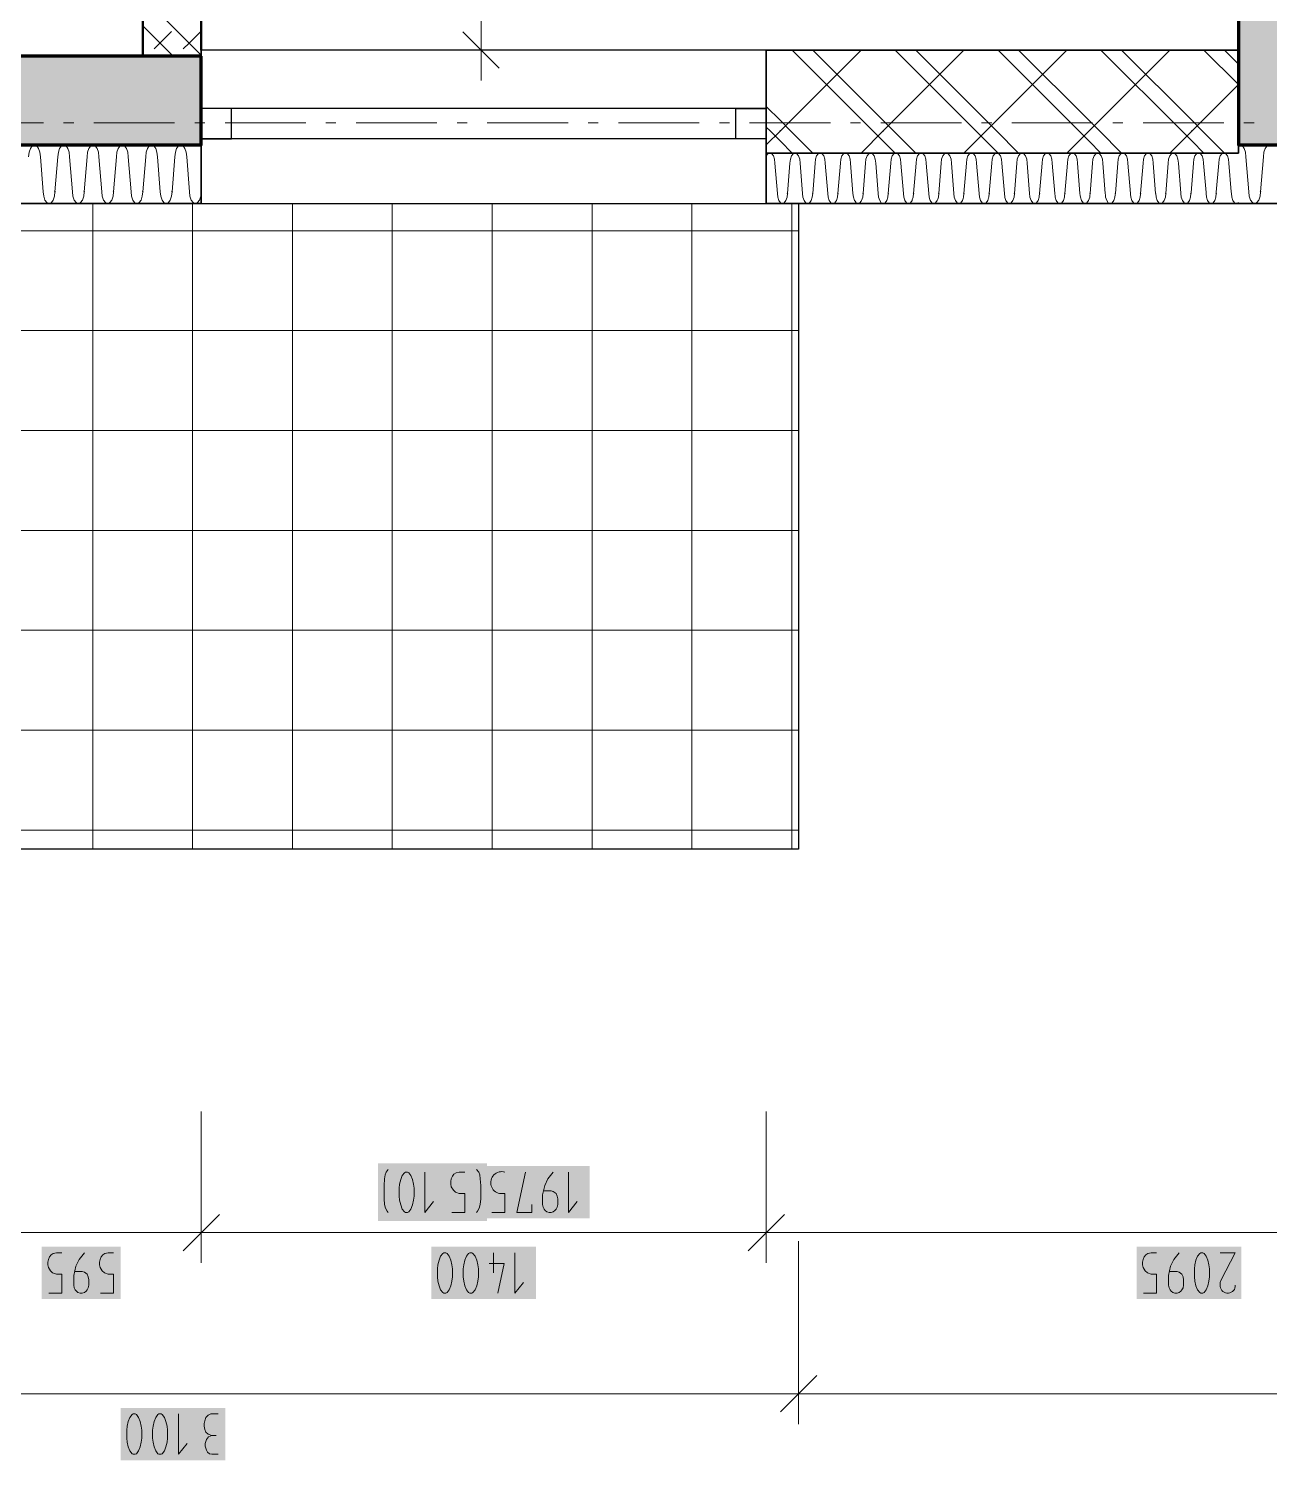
# Model space of a CAD drawing. Header units: millimetres. Extents: x 0 to 594, y 0 to 420.
# Drawn here: x 379.76 to 407.92, y 113.41 to 145.9 of the extents above; entities that cross this region are included whole.
import ezdxf

# ---------------------------------------------------------------- set-up
doc = ezdxf.new("R2010")
doc.units = ezdxf.units.MM
doc.header["$LTSCALE"] = 8
for name, color, linetype in [('PDF_Koty delkove', 7, 'Continuous'), ('PDF_Nabytek', 7, 'Continuous'), ('PDF_Obecne 0.25', 7, 'Continuous'), ('PDF_Okna', 7, 'Continuous'), ('PDF_Osy hlavni', 7, 'Continuous'), ('PDF_Pricky zdene', 7, 'Continuous'), ('PDF_Srafy', 7, 'Continuous'), ('PDF_Steny obvodove nosne', 7, 'Continuous'), ('PDF_Steny sendvic', 7, 'Continuous'), ('PDF_Zatepleni', 7, 'Continuous')]:
    doc.layers.add(name, color=color, linetype=linetype)

msp = doc.modelspace()

# ---------------------------------------------------------------- hatches: boundary and pattern name
at = {"layer": 'PDF_Steny sendvic', "transparency": 33554559}
for points in [[(404.994, 142.14), (404.988, 142.146), (405, 142.146), (405.015, 142.161), (404.994, 142.181), (404.973, 142.161), (404.988, 142.146), (405, 142.146)], [(405.566, 142.14), (405.546, 142.16), (405.587, 142.161), (405.566, 142.181), (405.546, 142.161), (405.546, 142.16), (405.587, 142.161), (405.587, 142.161)], [(406.139, 142.14), (406.118, 142.161), (406.133, 142.175), (406.145, 142.175), (406.139, 142.181), (406.133, 142.175), (406.145, 142.175), (406.159, 142.161)]]:
    msp.add_hatch(color=256, dxfattribs=at).paths.add_polyline_path(points)

# ---------------------------------------------------------------- linework, layer by layer
at = {"layer": 'PDF_Koty delkove', "lineweight": 18}
for points in [[(390.026, 145.412), (390.026, 175.631), (390.026, 186.822), (390.026, 189.328), (390.026, 190.656), (390.026, 217.812), (390.026, 220.285), (390.026, 222.575)], [(390.438, 145), (389.614, 145.824)], [(390.713, 145.412), (390.026, 145.412), (389.339, 145.412)], [(390.026, 145.412), (390.026, 144.725)], [(383.677, 119.648), (383.677, 119.676), (383.677, 119.87), (383.677, 119.898), (383.677, 119.987), (383.677, 120.016), (383.677, 121.329)], [(396.499, 118.581), (396.499, 118.906), (396.499, 118.925), (396.499, 118.956), (396.499, 118.974), (396.499, 118.992), (396.499, 119.011), (396.499, 119.021), (396.499, 119.041), (396.499, 119.091), (396.499, 119.111), (396.499, 119.124), (396.499, 119.145), (396.499, 119.185), (396.499, 119.207), (396.499, 119.348), (396.499, 119.371), (396.499, 119.439), (396.499, 119.463), (396.499, 119.516), (396.499, 119.541), (396.499, 119.716), (396.499, 119.742), (396.499, 119.822), (396.499, 119.849), (396.499, 120.034), (396.499, 120.06), (396.499, 121.329)], [(387.922, 119.039), (387.897, 119.069), (387.86, 119.131), (387.836, 119.221), (387.824, 119.344), (387.824, 119.649), (387.836, 119.802), (387.848, 119.894), (387.873, 119.955), (387.922, 120.015)], [(388.496, 119.679), (388.471, 119.786), (388.434, 119.878), (388.386, 119.939), (388.361, 119.955), (388.313, 119.955), (388.288, 119.939), (388.239, 119.878), (388.203, 119.786), (388.178, 119.679), (388.166, 119.588)], [(388.752, 119.955), (388.752, 119.039), (388.947, 119.283)], [(389.363, 119.039), (389.656, 119.039), (389.656, 119.466), (389.533, 119.466), (389.448, 119.497), (389.399, 119.543), (389.351, 119.619), (389.338, 119.679), (389.338, 119.741), (389.351, 119.802), (389.375, 119.862), (389.412, 119.908), (389.46, 119.939), (389.533, 119.955), (389.656, 119.955)], [(389.924, 120.015), (389.973, 119.955), (389.998, 119.894), (390.01, 119.802), (390.022, 119.649), (390.022, 119.344), (390.01, 119.221), (389.985, 119.131), (389.948, 119.069), (389.924, 119.039)], [(391.18, 119.221), (391.18, 119.039), (390.837, 119.039), (391.032, 119.955)], [(391.667, 119.955), (391.545, 119.802), (391.472, 119.649), (391.424, 119.436), (391.424, 119.221), (391.436, 119.161), (391.46, 119.115), (391.484, 119.085), (391.521, 119.054), (391.57, 119.039), (391.618, 119.039), (391.667, 119.054), (391.704, 119.085), (391.728, 119.115), (391.753, 119.161), (391.766, 119.221), (391.766, 119.344), (391.753, 119.405), (391.728, 119.466), (391.667, 119.512), (391.618, 119.527), (391.448, 119.527)], [(392.01, 119.955), (392.01, 119.039), (392.205, 119.283)], [(383.677, 118.581), (383.677, 118.974), (383.677, 118.994), (383.677, 119.03), (383.677, 119.049), (383.677, 119.07), (383.677, 119.09), (383.677, 119.102), (383.677, 119.123), (383.677, 119.178), (383.677, 119.201), (383.677, 119.215), (383.677, 119.238), (383.677, 119.283), (383.677, 119.306), (383.677, 119.462), (383.677, 119.489), (383.677, 119.563), (383.677, 119.59), (383.677, 119.648)], [(388.166, 119.588), (388.166, 119.405), (388.178, 119.314), (388.203, 119.207), (388.239, 119.115), (388.288, 119.054), (388.313, 119.039), (388.361, 119.039), (388.386, 119.054), (388.434, 119.115), (388.471, 119.207), (388.496, 119.314), (388.508, 119.405), (388.508, 119.588), (388.496, 119.679)], [(383.677, 119.268), (383.677, 118.581), (383.677, 117.894)], [(396.499, 119.268), (396.499, 118.581), (396.499, 117.894)], [(384.089, 118.993), (383.265, 118.169)], [(396.911, 118.993), (396.087, 118.169)], [(229.214, 118.581), (240.846, 118.581), (253.668, 118.581), (262.827, 118.581), (268.276, 118.581), (281.098, 118.581), (304.362, 118.581), (317.184, 118.581), (322.634, 118.581), (331.792, 118.581), (344.615, 118.581), (356.246, 118.581), (369.069, 118.581), (378.227, 118.581), (383.677, 118.581), (396.499, 118.581), (415.687, 118.581)], [(397.232, 114.923), (397.232, 118.389)], [(380.218, 117.207), (380.511, 117.207), (380.511, 117.634), (380.389, 117.634), (380.304, 117.665), (380.255, 117.711), (380.206, 117.787), (380.194, 117.848), (380.194, 117.909), (380.206, 117.97), (380.23, 118.031), (380.267, 118.077), (380.315, 118.108), (380.389, 118.123), (380.511, 118.123)], [(381.025, 118.123), (380.903, 117.97), (380.829, 117.817), (380.781, 117.604), (380.781, 117.39), (380.793, 117.329), (380.817, 117.283), (380.842, 117.253), (380.878, 117.222), (380.928, 117.207), (380.976, 117.207), (381.025, 117.222), (381.062, 117.253), (381.086, 117.283), (381.111, 117.329), (381.123, 117.39), (381.123, 117.512), (381.111, 117.573)], [(381.392, 117.207), (381.686, 117.207), (381.686, 117.634), (381.563, 117.634), (381.478, 117.665), (381.429, 117.711), (381.38, 117.787), (381.368, 117.848), (381.368, 117.909), (381.38, 117.97), (381.405, 118.031), (381.441, 118.077), (381.49, 118.108), (381.563, 118.123), (381.686, 118.123)], [(389.073, 117.375), (389.109, 117.283), (389.158, 117.222), (389.183, 117.207), (389.231, 117.207), (389.256, 117.222), (389.305, 117.283), (389.341, 117.375), (389.366, 117.482), (389.379, 117.573), (389.379, 117.756), (389.366, 117.848), (389.341, 117.955), (389.305, 118.046), (389.256, 118.108), (389.231, 118.123), (389.183, 118.123), (389.158, 118.108), (389.109, 118.046), (389.073, 117.955), (389.048, 117.848), (389.036, 117.756)], [(390.308, 118.123), (390.308, 117.665)], [(390.797, 118.123), (390.797, 117.207), (390.992, 117.451)], [(405.065, 117.207), (405.359, 117.207), (405.359, 117.634), (405.236, 117.634), (405.151, 117.665), (405.102, 117.711), (405.053, 117.787), (405.041, 117.848), (405.041, 117.909), (405.053, 117.97), (405.078, 118.031), (405.114, 118.077), (405.163, 118.108), (405.236, 118.123), (405.359, 118.123)], [(405.872, 118.123), (405.75, 117.97), (405.677, 117.817), (405.628, 117.604), (405.628, 117.39), (405.641, 117.329), (405.665, 117.283), (405.689, 117.253), (405.726, 117.222), (405.775, 117.207), (405.823, 117.207), (405.872, 117.222), (405.909, 117.253), (405.933, 117.283), (405.958, 117.329), (405.971, 117.39), (405.971, 117.512), (405.958, 117.573)], [(381.111, 117.573), (381.086, 117.634), (381.025, 117.68), (380.976, 117.696), (380.805, 117.696)], [(389.036, 117.756), (389.036, 117.573), (389.048, 117.482), (389.073, 117.375)], [(390.21, 117.879), (390.553, 117.879), (390.405, 117.207)], [(405.958, 117.573), (405.933, 117.634), (405.872, 117.68), (405.823, 117.696), (405.652, 117.696)], [(397.644, 115.335), (396.82, 114.511)], [(397.232, 115.61), (397.232, 114.923), (397.232, 114.236)], [(542.628, 114.923), (535.955, 114.923), (527.974, 114.923), (509.656, 114.923), (471.922, 114.923), (428.509, 114.923), (397.232, 114.923), (368.84, 114.923), (332.021, 114.923), (303.629, 114.923), (281.831, 114.923), (253.439, 114.923), (216.621, 114.923), (188.229, 114.923), (162.355, 114.923), (144.112, 114.923), (139.207, 114.923), (109.188, 114.923), (95.862, 114.923)], [(382.252, 113.626), (382.289, 113.717), (382.314, 113.824), (382.326, 113.915), (382.326, 114.098), (382.314, 114.19), (382.289, 114.297), (382.252, 114.388), (382.204, 114.45), (382.179, 114.465), (382.13, 114.465), (382.105, 114.45), (382.057, 114.388), (382.02, 114.297), (381.996, 114.19), (381.984, 114.098)], [(383.158, 114.465), (383.158, 113.549), (383.353, 113.793)], [(384.063, 114.465), (383.892, 114.465), (383.831, 114.434), (383.782, 114.388), (383.757, 114.312), (383.745, 114.251), (383.745, 114.19), (383.757, 114.114), (383.782, 114.053), (383.831, 114.007), (383.916, 113.976)], [(381.984, 114.098), (381.984, 113.915), (381.996, 113.824), (382.02, 113.717), (382.057, 113.626), (382.105, 113.564), (382.13, 113.549), (382.179, 113.549), (382.204, 113.564), (382.252, 113.626)], [(383.769, 113.732), (383.769, 113.793), (383.793, 113.885), (383.842, 113.946), (383.916, 113.976), (384.013, 113.976)], [(384.063, 113.549), (383.916, 113.549), (383.867, 113.564), (383.818, 113.595), (383.793, 113.641), (383.769, 113.732)]]:
    msp.add_lwpolyline(points, dxfattribs=at)
for points in [[(390.275, 119.039), (390.568, 119.039), (390.568, 119.466), (390.446, 119.466, -1.032699), (390.568, 119.955)], [(406.802, 118.123), (407.145, 118.123), (406.827, 117.512), (406.802, 117.451), (406.802, 117.359, 0.981615), (407.145, 117.39)]]:
    msp.add_lwpolyline(points, format="xyb", dxfattribs=at)
for points in [[(389.623, 117.756), (389.623, 117.573), (389.636, 117.482), (389.66, 117.375), (389.696, 117.283), (389.745, 117.222), (389.77, 117.207), (389.818, 117.207), (389.843, 117.222), (389.892, 117.283), (389.928, 117.375), (389.953, 117.482), (389.966, 117.573), (389.966, 117.756), (389.953, 117.848), (389.928, 117.955), (389.892, 118.046), (389.843, 118.108), (389.818, 118.123), (389.77, 118.123), (389.745, 118.108), (389.696, 118.046), (389.66, 117.955), (389.636, 117.848)], [(406.215, 117.756), (406.215, 117.573), (406.228, 117.482), (406.252, 117.375), (406.289, 117.283), (406.337, 117.222), (406.362, 117.207), (406.41, 117.207), (406.435, 117.222), (406.484, 117.283), (406.521, 117.375), (406.545, 117.482), (406.558, 117.573), (406.558, 117.756), (406.545, 117.848), (406.521, 117.955), (406.484, 118.046), (406.435, 118.108), (406.41, 118.123), (406.362, 118.123), (406.337, 118.108), (406.289, 118.046), (406.252, 117.955), (406.228, 117.848)], [(382.571, 114.098), (382.571, 113.915), (382.583, 113.824), (382.607, 113.717), (382.644, 113.626), (382.692, 113.564), (382.717, 113.549), (382.766, 113.549), (382.791, 113.564), (382.839, 113.626), (382.876, 113.717), (382.901, 113.824), (382.913, 113.915), (382.913, 114.098), (382.901, 114.19), (382.876, 114.297), (382.839, 114.388), (382.791, 114.45), (382.766, 114.465), (382.717, 114.465), (382.692, 114.45), (382.644, 114.388), (382.607, 114.297), (382.583, 114.19)]]:
    msp.add_lwpolyline(points, close=True, dxfattribs=at)
at = {"layer": 'PDF_Koty delkove', "color": 7, "lineweight": 18, "true_color": 0xffffff, "transparency": 33554559}
for points in [[(390.16, 120.153), (387.687, 120.153), (390.16, 118.841), (387.687, 118.841)], [(392.489, 120.092), (390.114, 120.092), (392.489, 118.902), (390.114, 118.902)], [(381.848, 118.261), (380.056, 118.261), (381.848, 117.07), (380.056, 117.07)], [(391.277, 118.261), (388.899, 118.261), (391.277, 117.07), (388.899, 117.07)], [(407.282, 118.261), (404.904, 118.261), (407.282, 117.07), (404.904, 117.07)], [(384.225, 114.603), (381.846, 114.603), (384.225, 113.412), (381.846, 113.412)]]:
    msp.add_solid(points, dxfattribs=at)
at = {"layer": 'PDF_Nabytek', "lineweight": 13}
for points in [[(382.349, 145.593), (382.349, 145.685)], [(382.349, 145.412), (382.349, 145.412)]]:
    msp.add_lwpolyline(points, dxfattribs=at)
at = {"layer": 'PDF_Obecne 0.25', "lineweight": 25}
msp.add_lwpolyline([(397.232, 141.932), (397.232, 127.278), (368.84, 127.278), (368.84, 141.932)], dxfattribs=at)
at = {"layer": 'PDF_Okna', "lineweight": 25}
for points in [[(396.499, 145.412), (383.677, 145.412)], [(396.499, 144.084), (383.677, 144.084)], [(396.499, 143.397), (383.677, 143.397)], [(383.677, 141.932), (396.499, 141.932)]]:
    msp.add_lwpolyline(points, dxfattribs=at)
for points in [[(383.677, 143.397), (384.364, 143.397), (384.364, 144.084), (383.677, 144.084)], [(396.499, 143.397), (395.812, 143.397), (395.812, 144.084), (396.499, 144.084)]]:
    msp.add_lwpolyline(points, close=True, dxfattribs=at)
at = {"layer": 'PDF_Osy hlavni', "lineweight": 18}
for points in [[(380.094, 143.763), (378.262, 143.763)], [(380.781, 143.763), (380.552, 143.763)], [(383.071, 143.763), (381.239, 143.763)], [(383.758, 143.763), (383.529, 143.763)], [(386.047, 143.763), (384.216, 143.763)], [(386.734, 143.763), (386.505, 143.763)], [(389.024, 143.763), (387.192, 143.763)], [(389.711, 143.763), (389.482, 143.763)], [(392, 143.763), (390.169, 143.763)], [(392.687, 143.763), (392.458, 143.763)], [(394.977, 143.763), (393.145, 143.763)], [(395.664, 143.763), (395.435, 143.763)], [(397.954, 143.763), (396.122, 143.763)], [(398.641, 143.763), (398.412, 143.763)], [(400.93, 143.763), (399.099, 143.763)], [(401.617, 143.763), (401.388, 143.763)], [(403.907, 143.763), (402.075, 143.763)], [(404.594, 143.763), (404.365, 143.763)], [(406.883, 143.763), (405.052, 143.763)], [(407.57, 143.763), (407.341, 143.763)]]:
    msp.add_lwpolyline(points, dxfattribs=at)
at = {"layer": 'PDF_Pricky zdene', "lineweight": 50}
msp.add_lwpolyline([(383.677, 145.412), (383.677, 189.328), (382.349, 189.328), (382.349, 145.412), (382.349, 145.275), (383.677, 145.275)], dxfattribs=at)
at = {"layer": 'PDF_Pricky zdene', "lineweight": 9}
for points in [[(383.677, 145.297), (383.402, 145.572), (382.738, 146.236), (382.349, 146.625)], [(383.036, 145.275), (382.349, 145.961)], [(382.605, 145.439), (383.004, 145.838)], [(383.269, 145.439), (383.402, 145.572), (383.668, 145.838)], [(382.372, 145.275), (382.349, 145.297)]]:
    msp.add_lwpolyline(points, dxfattribs=at)
at = {"layer": 'PDF_Srafy', "lineweight": 9}
for points in [[(397.079, 141.932), (397.079, 139.047), (397.079, 134.513), (392.546, 134.513), (388.013, 134.513), (383.479, 134.513), (378.946, 134.513), (374.412, 134.513), (369.879, 134.513), (368.84, 134.513)], [(394.813, 141.932), (394.813, 141.314), (394.813, 136.78), (390.279, 136.78), (385.746, 136.78), (381.213, 136.78), (376.679, 136.78), (372.146, 136.78), (368.84, 136.78)], [(392.546, 141.932), (392.546, 139.047), (388.013, 139.047), (383.479, 139.047), (378.946, 139.047), (374.412, 139.047), (369.879, 139.047), (368.84, 139.047)], [(381.213, 141.932), (381.213, 141.314), (381.213, 136.78), (381.213, 132.247), (381.213, 127.713), (381.213, 127.278)], [(383.479, 141.932), (383.479, 139.047), (383.479, 134.513), (383.479, 129.98), (383.479, 127.278)], [(385.746, 141.932), (385.746, 141.314), (385.746, 136.78), (385.746, 132.247), (385.746, 127.713), (385.746, 127.278)], [(388.013, 141.932), (388.013, 139.047), (388.013, 134.513), (388.013, 129.98), (388.013, 127.278)], [(397.232, 141.314), (394.813, 141.314), (390.279, 141.314), (390.279, 141.932)], [(390.279, 141.314), (385.746, 141.314), (381.213, 141.314), (376.679, 141.314), (372.146, 141.314), (368.84, 141.314)], [(390.279, 141.314), (390.279, 136.78), (390.279, 132.247), (390.279, 127.713), (390.279, 127.278)], [(397.232, 139.047), (397.079, 139.047), (392.546, 139.047)], [(392.546, 139.047), (392.546, 134.513), (392.546, 129.98), (392.546, 127.278)], [(397.232, 136.78), (394.813, 136.78)], [(394.813, 136.78), (394.813, 132.247), (394.813, 127.713), (394.813, 127.278)], [(397.232, 134.513), (397.079, 134.513)], [(397.079, 134.513), (397.079, 129.98), (397.079, 127.278)], [(397.232, 132.247), (394.813, 132.247), (390.279, 132.247), (385.746, 132.247), (381.213, 132.247), (376.679, 132.247), (372.146, 132.247), (368.84, 132.247)], [(397.079, 129.98), (392.546, 129.98), (388.013, 129.98), (383.479, 129.98), (378.946, 129.98), (374.412, 129.98), (369.879, 129.98), (368.84, 129.98)], [(397.232, 129.98), (397.079, 129.98)], [(397.232, 127.713), (394.813, 127.713), (390.279, 127.713), (385.746, 127.713), (381.213, 127.713), (376.679, 127.713), (372.146, 127.713), (368.84, 127.713)]]:
    msp.add_lwpolyline(points, dxfattribs=at)
at = {"layer": 'PDF_Steny obvodove nosne', "lineweight": 70}
for points in [[(409.047, 143.26), (409.047, 145.412), (409.047, 194.686), (409.047, 196.014), (409.047, 217.354), (409.047, 219.827), (409.047, 222.437), (407.215, 222.437), (407.215, 220.102), (407.215, 145.412), (407.215, 143.26)], [(383.677, 145.275), (382.349, 145.275), (378.227, 145.275), (378.227, 143.26), (383.677, 143.26)]]:
    msp.add_lwpolyline(points, close=True, dxfattribs=at)
at = {"layer": 'PDF_Steny obvodove nosne', "color": 9, "lineweight": 9, "true_color": 0xc0c0c0, "transparency": 33554559}
for points in [[(409.047, 143.26), (409.047, 222.437), (407.215, 143.26), (407.215, 222.437)], [(383.677, 145.275), (378.227, 145.275), (383.677, 143.26), (378.227, 143.26)]]:
    msp.add_solid(points, dxfattribs=at)
at = {"layer": 'PDF_Steny sendvic', "lineweight": 35}
for points in [[(383.677, 145.412), (383.677, 145.275)], [(396.499, 143.076), (396.499, 143.397), (396.499, 144.084), (396.499, 145.412)], [(396.499, 143.076), (407.215, 143.076), (407.215, 143.26), (407.215, 145.412), (407.169, 145.412), (396.499, 145.412)], [(407.215, 143.076), (396.499, 143.076)], [(396.499, 141.932), (396.499, 143.076)], [(396.499, 141.932), (407.215, 141.932)]]:
    msp.add_lwpolyline(points, dxfattribs=at)
at = {"layer": 'PDF_Steny sendvic', "lineweight": 9}
for points in [[(396.499, 143.26), (396.82, 143.58), (398.652, 145.412)], [(398.922, 143.58), (397.09, 145.412)], [(399.893, 143.076), (399.389, 143.58), (399.155, 143.814), (397.557, 145.412)], [(398.652, 143.076), (399.155, 143.58), (400.987, 145.412)], [(401.257, 143.58), (399.425, 145.412)], [(402.228, 143.076), (401.724, 143.58), (401.491, 143.814), (399.893, 145.412)], [(400.987, 143.076), (401.491, 143.58), (403.323, 145.412)], [(403.593, 143.58), (401.761, 145.412)], [(404.564, 143.076), (404.06, 143.58), (403.826, 143.814), (402.228, 145.412)], [(403.323, 143.076), (403.826, 143.58), (405.658, 145.412)], [(405.928, 143.58), (404.096, 145.412)], [(406.899, 143.076), (406.395, 143.58), (406.162, 143.814), (404.564, 145.412)], [(407.215, 144.629), (406.432, 145.412)], [(407.215, 145.096), (406.899, 145.412)], [(405.658, 143.076), (406.162, 143.58), (407.215, 144.633)], [(397.557, 143.076), (397.053, 143.58), (396.82, 143.814), (396.499, 144.134)], [(396.586, 143.58), (396.499, 143.667)], [(396.82, 143.347), (396.586, 143.58)], [(397.09, 143.076), (396.82, 143.347)], [(399.155, 143.347), (398.922, 143.58)], [(399.425, 143.076), (399.155, 143.347)], [(401.491, 143.347), (401.257, 143.58)], [(401.761, 143.076), (401.491, 143.347)], [(403.826, 143.347), (403.593, 143.58)], [(404.096, 143.076), (403.826, 143.347)], [(406.162, 143.347), (405.928, 143.58)], [(406.432, 143.076), (406.162, 143.347)], [(396.567, 143.076), (396.535, 143.06), (396.499, 143.012)], [(396.694, 142.847), (396.686, 142.936), (396.661, 143.01), (396.623, 143.06), (396.591, 143.076)], [(397.14, 143.076), (397.108, 143.06), (397.07, 143.01), (397.046, 142.936), (397.037, 142.847)], [(397.267, 142.847), (397.258, 142.936), (397.233, 143.01), (397.196, 143.06), (397.164, 143.076)], [(397.712, 143.076), (397.68, 143.06), (397.643, 143.01), (397.618, 142.936), (397.609, 142.847)], [(397.839, 142.847), (397.831, 142.936), (397.806, 143.01), (397.768, 143.06), (397.736, 143.076)], [(398.285, 143.076), (398.253, 143.06), (398.215, 143.01), (398.19, 142.936), (398.182, 142.847)], [(398.403, 142.936), (398.378, 143.01), (398.341, 143.06), (398.309, 143.076)], [(398.857, 143.076), (398.825, 143.06), (398.788, 143.01), (398.763, 142.936), (398.754, 142.847)], [(398.984, 142.847), (398.975, 142.936), (398.95, 143.01), (398.913, 143.06), (398.881, 143.076)], [(399.429, 143.076), (399.397, 143.06), (399.36, 143.01), (399.335, 142.936), (399.326, 142.847)], [(399.557, 142.847), (399.548, 142.936), (399.523, 143.01), (399.486, 143.06), (399.454, 143.076)], [(400.002, 143.076), (399.97, 143.06), (399.933, 143.01), (399.908, 142.936), (399.899, 142.847)], [(400.129, 142.847), (400.12, 142.936), (400.095, 143.01), (400.058, 143.06), (400.026, 143.076)], [(400.574, 143.076), (400.542, 143.06), (400.505, 143.01), (400.48, 142.936), (400.471, 142.847)], [(400.701, 142.847), (400.693, 142.936), (400.668, 143.01), (400.63, 143.06), (400.598, 143.076)], [(401.147, 143.076), (401.115, 143.06), (401.077, 143.01), (401.052, 142.936), (401.044, 142.847)], [(401.274, 142.847), (401.265, 142.936), (401.24, 143.01), (401.203, 143.06), (401.171, 143.076)], [(401.719, 143.076), (401.687, 143.06), (401.65, 143.01), (401.625, 142.936), (401.616, 142.847)], [(401.846, 142.847), (401.837, 142.936), (401.813, 143.01), (401.775, 143.06), (401.743, 143.076)], [(402.222, 143.01), (402.197, 142.936), (402.189, 142.847)], [(402.292, 143.076), (402.26, 143.06), (402.222, 143.01)], [(402.419, 142.847), (402.41, 142.936), (402.385, 143.01), (402.348, 143.06), (402.316, 143.076)], [(402.864, 143.076), (402.832, 143.06), (402.795, 143.01), (402.77, 142.936), (402.761, 142.847)], [(402.991, 142.847), (402.982, 142.936), (402.957, 143.01), (402.92, 143.06), (402.888, 143.076)], [(403.436, 143.076), (403.404, 143.06), (403.367, 143.01), (403.342, 142.936), (403.333, 142.847)], [(403.564, 142.847), (403.555, 142.936), (403.53, 143.01), (403.493, 143.06), (403.46, 143.076)], [(404.009, 143.076), (403.977, 143.06), (403.94, 143.01), (403.915, 142.936), (403.906, 142.847)], [(404.136, 142.847), (404.127, 142.936), (404.102, 143.01), (404.065, 143.06), (404.033, 143.076)], [(404.581, 143.076), (404.549, 143.06), (404.512, 143.01), (404.487, 142.936), (404.478, 142.847)], [(404.708, 142.847), (404.7, 142.936), (404.675, 143.01), (404.637, 143.06), (404.605, 143.076)], [(405.154, 143.076), (405.122, 143.06), (405.084, 143.01), (405.059, 142.936), (405.051, 142.847)], [(405.281, 142.847), (405.272, 142.936), (405.247, 143.01), (405.21, 143.06), (405.178, 143.076)], [(405.726, 143.076), (405.694, 143.06), (405.657, 143.01), (405.632, 142.936), (405.623, 142.847)], [(405.782, 143.06), (405.75, 143.076)], [(405.853, 142.847), (405.844, 142.936), (405.82, 143.01), (405.782, 143.06)], [(406.299, 143.076), (406.267, 143.06), (406.229, 143.01), (406.204, 142.936), (406.196, 142.847)], [(406.426, 142.847), (406.417, 142.936), (406.392, 143.01), (406.355, 143.06), (406.323, 143.076)], [(406.871, 143.076), (406.839, 143.06), (406.802, 143.01), (406.777, 142.936), (406.768, 142.847)], [(406.998, 142.847), (406.989, 142.936), (406.964, 143.01), (406.927, 143.06), (406.895, 143.076)], [(396.751, 142.161), (396.694, 142.847)], [(397.037, 142.847), (396.98, 142.161)], [(397.037, 142.847), (397.037, 142.847)], [(397.324, 142.161), (397.267, 142.847)], [(397.609, 142.847), (397.553, 142.161)], [(397.609, 142.847), (397.609, 142.847)], [(397.896, 142.161), (397.839, 142.847)], [(398.182, 142.847), (398.125, 142.161)], [(398.182, 142.847), (398.182, 142.847)], [(398.412, 142.847), (398.403, 142.936)], [(398.468, 142.161), (398.412, 142.847)], [(398.754, 142.847), (398.697, 142.161)], [(398.754, 142.847), (398.754, 142.847)], [(399.041, 142.161), (398.984, 142.847)], [(399.326, 142.847), (399.27, 142.161)], [(399.326, 142.847), (399.326, 142.847)], [(399.613, 142.161), (399.557, 142.847)], [(399.899, 142.847), (399.842, 142.161)], [(399.899, 142.847), (399.899, 142.847)], [(400.186, 142.161), (400.129, 142.847)], [(400.471, 142.847), (400.415, 142.161)], [(400.471, 142.847), (400.471, 142.847)], [(400.758, 142.161), (400.701, 142.847)], [(401.044, 142.847), (400.987, 142.161)], [(401.044, 142.847), (401.044, 142.847)], [(401.33, 142.161), (401.274, 142.847)], [(401.616, 142.847), (401.559, 142.161)], [(401.616, 142.847), (401.616, 142.847)], [(401.903, 142.161), (401.846, 142.847)], [(402.189, 142.847), (402.132, 142.161)], [(402.189, 142.847), (402.189, 142.847)], [(402.475, 142.161), (402.419, 142.847)], [(402.761, 142.847), (402.704, 142.161)], [(402.761, 142.847), (402.761, 142.847)], [(403.048, 142.161), (402.991, 142.847)], [(403.333, 142.847), (403.277, 142.161)], [(403.333, 142.847), (403.333, 142.847)], [(403.62, 142.161), (403.564, 142.847)], [(403.906, 142.847), (403.849, 142.161)], [(403.906, 142.847), (403.906, 142.847)], [(404.193, 142.161), (404.136, 142.847)], [(404.478, 142.847), (404.422, 142.161)], [(404.478, 142.847), (404.478, 142.847)], [(404.765, 142.161), (404.708, 142.847)], [(405.051, 142.847), (404.994, 142.161)], [(405.051, 142.847), (405.051, 142.847)], [(405.337, 142.161), (405.281, 142.847)], [(405.623, 142.847), (405.566, 142.161), (405.566, 142.161)], [(405.623, 142.847), (405.623, 142.847)], [(405.91, 142.161), (405.909, 142.169), (405.853, 142.847)], [(406.196, 142.847), (406.14, 142.175), (406.139, 142.161)], [(406.196, 142.847), (406.196, 142.847)], [(406.482, 142.161), (406.48, 142.184), (406.426, 142.847)], [(406.768, 142.847), (406.714, 142.19), (406.711, 142.161)], [(406.768, 142.847), (406.768, 142.847)], [(407.055, 142.161), (407.052, 142.198), (406.998, 142.847)], [(396.751, 142.161), (396.76, 142.073), (396.785, 141.999), (396.822, 141.949), (396.844, 141.94), (396.866, 141.932)], [(396.866, 141.932), (396.89, 141.941), (396.909, 141.949), (396.947, 141.999), (396.971, 142.073), (396.98, 142.161)], [(397.324, 142.161), (397.332, 142.073), (397.357, 141.999), (397.39, 141.954), (397.394, 141.949), (397.438, 141.932)], [(397.438, 141.932), (397.482, 141.949), (397.487, 141.957), (397.519, 141.999), (397.544, 142.073), (397.553, 142.161)], [(397.896, 142.161), (397.905, 142.073), (397.929, 141.999), (397.952, 141.968), (397.967, 141.949), (398.01, 141.932)], [(398.01, 141.932), (398.054, 141.949), (398.071, 141.971), (398.091, 141.999), (398.116, 142.073), (398.125, 142.161)], [(398.468, 142.161), (398.477, 142.073), (398.502, 141.999), (398.514, 141.982), (398.539, 141.949), (398.583, 141.932)], [(398.583, 141.932), (398.627, 141.949), (398.654, 141.986), (398.664, 141.999), (398.689, 142.073), (398.697, 142.161)], [(399.041, 142.161), (399.05, 142.073), (399.074, 141.999), (399.076, 141.997), (399.111, 141.949), (399.155, 141.932)], [(399.155, 141.932), (399.199, 141.949), (399.236, 141.999), (399.237, 142.001), (399.261, 142.073), (399.27, 142.161)], [(399.613, 142.161), (399.622, 142.073), (399.643, 142.011), (399.647, 141.999), (399.684, 141.949), (399.728, 141.932)], [(399.728, 141.932), (399.772, 141.949), (399.809, 141.999), (399.814, 142.015), (399.833, 142.073), (399.842, 142.161)], [(400.186, 142.161), (400.194, 142.073), (400.21, 142.025), (400.219, 141.999), (400.256, 141.949), (400.3, 141.932)], [(400.3, 141.932), (400.344, 141.949), (400.381, 141.999), (400.392, 142.03), (400.406, 142.073), (400.415, 142.161)], [(400.758, 142.161), (400.767, 142.073), (400.778, 142.04), (400.792, 141.999), (400.829, 141.949), (400.873, 141.932)], [(400.873, 141.932), (400.916, 141.949), (400.954, 141.999), (400.969, 142.044), (400.978, 142.073), (400.987, 142.161)], [(401.33, 142.161), (401.339, 142.073), (401.346, 142.054), (401.364, 141.999), (401.401, 141.949), (401.445, 141.932)], [(401.445, 141.932), (401.489, 141.949), (401.526, 141.999), (401.546, 142.059), (401.551, 142.073), (401.559, 142.161)], [(401.903, 142.161), (401.912, 142.073), (401.913, 142.068), (401.936, 141.999), (401.974, 141.949), (402.017, 141.932)], [(402.017, 141.932), (402.061, 141.949), (402.098, 141.999), (402.123, 142.073), (402.123, 142.074)], [(402.123, 142.074), (402.132, 142.161)], [(402.475, 142.161), (402.483, 142.083), (402.484, 142.073), (402.509, 141.999), (402.546, 141.949), (402.59, 141.932)], [(402.59, 141.932), (402.634, 141.949), (402.671, 141.999), (402.696, 142.073), (402.697, 142.088), (402.704, 142.161)], [(403.048, 142.161), (403.054, 142.097), (403.056, 142.073), (403.081, 141.999), (403.118, 141.949), (403.162, 141.932)], [(403.162, 141.932), (403.206, 141.949), (403.243, 141.999), (403.268, 142.073), (403.271, 142.103), (403.277, 142.161)], [(403.62, 142.161), (403.625, 142.112), (403.629, 142.073), (403.654, 141.999), (403.691, 141.949), (403.735, 141.932)], [(403.735, 141.932), (403.778, 141.949), (403.816, 141.999), (403.84, 142.073), (403.845, 142.117), (403.849, 142.161)], [(404.193, 142.161), (404.196, 142.126), (404.201, 142.073), (404.226, 141.999), (404.263, 141.949), (404.307, 141.932)], [(404.307, 141.932), (404.351, 141.949), (404.388, 141.999), (404.413, 142.073), (404.419, 142.132), (404.422, 142.161)], [(404.765, 142.161), (404.767, 142.14), (404.774, 142.073), (404.799, 141.999), (404.836, 141.949), (404.88, 141.932)], [(404.88, 141.932), (404.923, 141.949), (404.96, 141.999), (404.985, 142.073), (404.993, 142.146), (404.994, 142.161)], [(405.337, 142.161), (405.338, 142.155), (405.346, 142.073), (405.371, 141.999), (405.408, 141.949), (405.452, 141.932)], [(405.452, 141.932), (405.496, 141.949), (405.533, 141.999), (405.558, 142.073), (405.566, 142.161)], [(405.91, 142.161), (405.919, 142.073), (405.943, 141.999), (405.981, 141.949), (406.024, 141.932)], [(406.024, 141.932), (406.068, 141.949), (406.105, 141.999), (406.13, 142.073), (406.139, 142.161)], [(406.482, 142.161), (406.491, 142.073), (406.516, 141.999), (406.553, 141.949), (406.597, 141.932)], [(406.597, 141.932), (406.641, 141.949), (406.678, 141.999), (406.703, 142.073), (406.711, 142.161)], [(407.055, 142.161), (407.063, 142.073), (407.088, 141.999), (407.125, 141.949), (407.169, 141.932)], [(403.735, 141.932), (403.735, 141.932)], [(407.169, 141.932), (407.213, 141.949), (407.215, 141.952)]]:
    msp.add_lwpolyline(points, dxfattribs=at)
at = {"layer": 'PDF_Steny sendvic', "lineweight": 9, "transparency": 33554559}
for points in [[(396.82, 143.56), (396.799, 143.58), (396.84, 143.58), (396.82, 143.601)], [(399.155, 143.56), (399.135, 143.58), (399.176, 143.58), (399.155, 143.601)], [(401.491, 143.56), (401.47, 143.58), (401.511, 143.58), (401.491, 143.601)], [(403.826, 143.56), (403.806, 143.58), (403.847, 143.58), (403.826, 143.601)], [(406.162, 143.56), (406.141, 143.58), (406.182, 143.58), (406.162, 143.601)], [(396.98, 142.14), (396.959, 142.161), (397.001, 142.161), (396.98, 142.181)], [(397.553, 142.14), (397.532, 142.161), (397.573, 142.161), (397.553, 142.181)], [(398.125, 142.14), (398.104, 142.161), (398.146, 142.161), (398.125, 142.181)], [(398.697, 142.14), (398.677, 142.161), (398.718, 142.161), (398.697, 142.181)], [(399.27, 142.14), (399.249, 142.161), (399.29, 142.161), (399.27, 142.181)], [(399.842, 142.14), (399.822, 142.161), (399.863, 142.161), (399.842, 142.181)], [(400.415, 142.14), (400.394, 142.161), (400.435, 142.161), (400.415, 142.181)], [(400.987, 142.14), (400.966, 142.161), (401.008, 142.161), (400.987, 142.181)], [(401.559, 142.14), (401.539, 142.161), (401.58, 142.161), (401.559, 142.181)], [(402.132, 142.14), (402.111, 142.161), (402.152, 142.161), (402.132, 142.181)], [(402.704, 142.14), (402.684, 142.161), (402.725, 142.161), (402.704, 142.181)], [(403.277, 142.14), (403.256, 142.161), (403.297, 142.161), (403.277, 142.181)], [(403.849, 142.14), (403.829, 142.161), (403.87, 142.161), (403.849, 142.181)], [(404.422, 142.14), (404.401, 142.161), (404.442, 142.161), (404.422, 142.181)], [(406.711, 142.14), (406.691, 142.161), (406.732, 142.161), (406.711, 142.181)]]:
    msp.add_solid(points, dxfattribs=at)
at = {"layer": 'PDF_Zatepleni', "lineweight": 35}
msp.add_lwpolyline([(383.677, 143.26), (378.227, 143.26), (378.227, 143.076), (378.227, 141.932), (383.677, 141.932), (383.677, 143.076)], close=True, dxfattribs=at)
at = {"layer": 'PDF_Zatepleni', "lineweight": 9}
for points in [[(379.878, 143.259), (379.841, 143.241), (379.798, 143.183), (379.769, 143.096), (379.759, 142.994)], [(380.091, 142.197), (380.026, 142.994), (380.015, 143.096), (379.986, 143.183), (379.943, 143.241), (379.906, 143.259)], [(380.423, 142.994), (380.357, 142.197)], [(380.542, 143.259), (380.505, 143.241), (380.462, 143.183), (380.433, 143.096), (380.423, 142.994)], [(380.423, 142.994), (380.423, 142.994)], [(380.755, 142.197), (380.69, 142.994), (380.679, 143.096), (380.65, 143.183), (380.607, 143.241), (380.57, 143.259)], [(381.087, 142.994), (381.021, 142.197)], [(381.206, 143.259), (381.169, 143.241), (381.126, 143.183), (381.097, 143.096), (381.087, 142.994)], [(381.087, 142.994), (381.087, 142.994)], [(381.419, 142.197), (381.354, 142.994), (381.343, 143.096), (381.314, 143.183), (381.271, 143.241), (381.234, 143.259)], [(381.751, 142.994), (381.685, 142.197)], [(381.79, 143.183), (381.761, 143.096), (381.751, 142.994)], [(381.751, 142.994), (381.751, 142.994)], [(381.87, 143.259), (381.833, 143.241), (381.79, 143.183)], [(381.978, 143.183), (381.935, 143.241), (381.898, 143.259)], [(382.018, 142.994), (382.007, 143.096), (381.978, 143.183)], [(382.083, 142.197), (382.018, 142.994)], [(382.415, 142.994), (382.349, 142.197)], [(382.534, 143.259), (382.497, 143.241), (382.454, 143.183), (382.425, 143.096), (382.415, 142.994)], [(382.415, 142.994), (382.415, 142.994)], [(382.682, 142.994), (382.671, 143.096), (382.643, 143.183), (382.599, 143.241), (382.562, 143.259)], [(382.747, 142.197), (382.682, 142.994)], [(383.079, 142.994), (383.013, 142.197)], [(383.198, 143.259), (383.161, 143.241), (383.118, 143.183), (383.089, 143.096), (383.079, 142.994)], [(383.079, 142.994), (383.079, 142.994)], [(383.346, 142.994), (383.335, 143.096), (383.307, 143.183), (383.263, 143.241), (383.226, 143.259)], [(383.411, 142.197), (383.346, 142.994)], [(407.24, 143.259), (407.215, 143.247)], [(407.268, 143.259), (407.305, 143.241), (407.348, 143.183), (407.377, 143.096), (407.387, 142.994), (407.453, 142.197), (407.463, 142.096), (407.492, 142.009), (407.535, 141.952), (407.586, 141.932), (407.637, 141.952), (407.68, 142.009), (407.709, 142.096), (407.719, 142.197), (407.784, 142.994)], [(407.904, 143.259), (407.867, 143.241), (407.824, 143.183), (407.795, 143.096), (407.784, 142.994)], [(407.784, 142.994), (407.784, 142.994)], [(380.091, 142.197), (380.101, 142.096), (380.13, 142.009), (380.173, 141.952), (380.224, 141.932)], [(380.224, 141.932), (380.275, 141.952), (380.318, 142.009), (380.347, 142.096), (380.357, 142.197)], [(380.755, 142.197), (380.765, 142.096), (380.794, 142.009), (380.837, 141.952), (380.888, 141.932)], [(380.888, 141.932), (380.939, 141.952), (380.982, 142.009), (381.011, 142.096), (381.021, 142.197)], [(381.419, 142.197), (381.429, 142.096), (381.458, 142.009), (381.501, 141.952), (381.552, 141.932)], [(381.552, 141.932), (381.603, 141.952), (381.646, 142.009), (381.675, 142.096), (381.685, 142.197)], [(382.083, 142.197), (382.093, 142.096), (382.122, 142.009), (382.165, 141.952), (382.216, 141.932)], [(382.216, 141.932), (382.267, 141.952), (382.31, 142.009), (382.339, 142.096), (382.349, 142.197)], [(382.747, 142.197), (382.757, 142.096), (382.786, 142.009), (382.829, 141.952), (382.88, 141.932)], [(382.88, 141.932), (382.931, 141.952), (382.974, 142.009), (383.003, 142.096), (383.013, 142.197)], [(383.411, 142.197), (383.421, 142.096), (383.45, 142.009), (383.493, 141.952), (383.544, 141.932)], [(383.544, 141.932), (383.595, 141.952), (383.638, 142.009), (383.667, 142.096), (383.677, 142.197)], [(383.677, 142.197), (383.677, 142.197)]]:
    msp.add_lwpolyline(points, dxfattribs=at)
at = {"layer": 'PDF_Zatepleni', "lineweight": 35}
for points in [[(409.047, 143.076), (409.047, 143.26), (407.215, 143.26), (407.215, 143.076)], [(407.215, 141.932), (409.047, 141.932)]]:
    msp.add_lwpolyline(points, dxfattribs=at)
at = {"layer": 'PDF_Zatepleni', "lineweight": 9, "transparency": 33554559}
for points in [[(380.357, 142.177), (380.336, 142.197), (380.377, 142.197), (380.357, 142.218)], [(381.021, 142.177), (381, 142.197), (381.042, 142.197), (381.021, 142.218)], [(381.685, 142.177), (381.664, 142.197), (381.706, 142.197), (381.685, 142.218)], [(382.349, 142.177), (382.328, 142.197), (382.37, 142.197), (382.349, 142.218)], [(383.013, 142.177), (382.992, 142.197), (383.034, 142.197), (383.013, 142.218)], [(383.677, 142.177), (383.656, 142.197), (383.677, 142.218)], [(407.719, 142.177), (407.698, 142.197), (407.739, 142.197), (407.719, 142.218)]]:
    msp.add_solid(points, dxfattribs=at)

doc.saveas('drawing.dxf')
